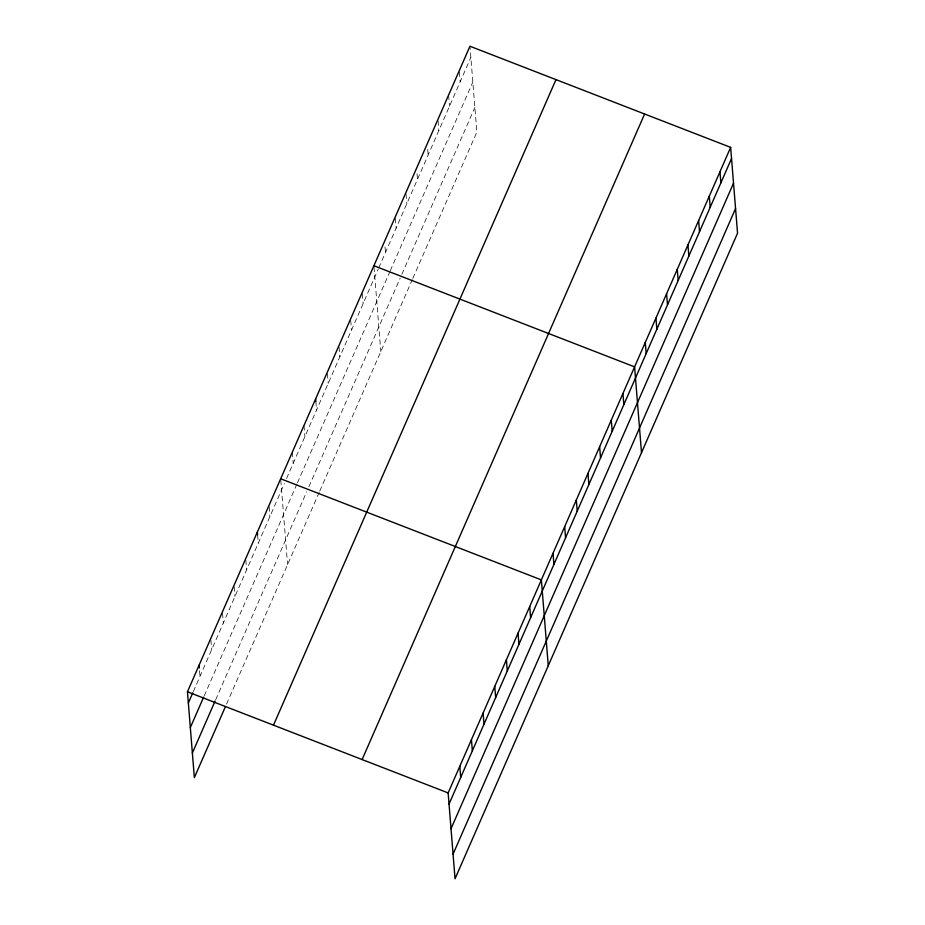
<?xml version="1.0" encoding="UTF-8"?>
<svg xmlns="http://www.w3.org/2000/svg" width="925" height="925" viewBox="0 0 925 925"><rect width="100%" height="100%" fill="white"/><g stroke="black" fill="none" stroke-linecap="round" stroke-linejoin="round"><path stroke-width="0.69" stroke-dasharray="4.62 3.47" d="M193.348 691.542L284.345 483.578M286.565 478.514L378.175 269.187M378.73 267.903L470.848 57.408M204.205 695.889L296.879 484.133M297.434 482.862L389.703 272.008M390.269 270.724L472.837 82.047M215.687 699.728L306.684 491.765M308.904 486.689L400.167 278.147M401.855 274.297L474.872 107.427M226.544 704.075L319.217 492.308M319.772 491.048L412.261 279.685M412.828 278.402L476.861 132.078L470.062 47.649M459.39 72.034L460.176 81.793M448.613 95.021L449.504 106.178M438.045 120.805L438.832 130.564M427.708 149.376L428.159 154.949M417.036 173.761L417.487 179.346M406.029 193.972L406.815 203.731M395.357 218.358L396.143 228.117M385.02 246.929L385.471 252.502M374.012 267.128L380.811 351.558M362.357 293.757L363.143 303.516M350.714 320.385L351.5 330.144M339.059 347.014L339.845 356.772M327.404 373.642L328.19 383.401M315.864 401.67L316.535 410.041M303.99 425.512L304.88 436.669M292.335 452.14L293.225 463.298M280.795 480.167L287.582 564.585M269.14 506.796L269.927 516.555M257.601 534.812L258.272 543.183M245.83 560.053L246.617 569.812M234.175 586.681L234.962 596.44M222.52 613.31L223.307 623.068M210.877 639.938L211.652 649.697M199.557 670.752L200.008 676.325"/><path stroke-width="1.39" d="M225.434 706.607L194.354 777.624L187.451 691.796L469.958 46.25L730.646 147.376L737.549 233.204L455.042 878.75L448.139 792.922L730.646 147.376M188.353 702.954L192.793 692.813M190.33 727.593L203.65 697.161M192.377 752.985L215.132 700.988M273.476 725.177L555.983 79.619M362.114 759.552L644.609 114.006M449.041 804.079L731.536 158.533M451.018 828.719L733.525 183.173M453.065 854.11L735.56 208.564M373.908 265.741L634.596 366.867L641.499 452.683M280.68 478.768L541.368 579.894L548.271 665.722M187.451 691.796L448.139 792.922M719.974 171.761L720.864 182.919M709.302 196.158L710.192 207.304M698.629 220.543L699.52 231.689M687.957 244.928L688.847 256.086M677.285 269.314L678.175 280.472M666.613 293.699L667.503 304.857M655.941 318.084L656.831 329.242M645.268 342.481L646.159 353.627M622.941 393.495L623.832 404.653M611.286 420.123L612.188 431.281M599.631 446.752L600.533 457.91M587.976 473.38L588.878 484.538M576.321 500.009L577.223 511.167M564.678 526.637L565.568 537.795M553.023 553.266L553.913 564.423M529.713 606.522L530.615 617.68M518.058 633.151L518.96 644.309M506.403 659.779L507.305 670.937M494.748 686.408L495.65 697.566M483.104 713.036L483.995 724.194M471.449 739.665L472.34 750.822M459.794 766.293L460.696 777.451M315.633 398.883L315.864 401.67M257.37 532.025L257.601 534.812M199.106 665.168L199.326 667.954"/></g></svg>
